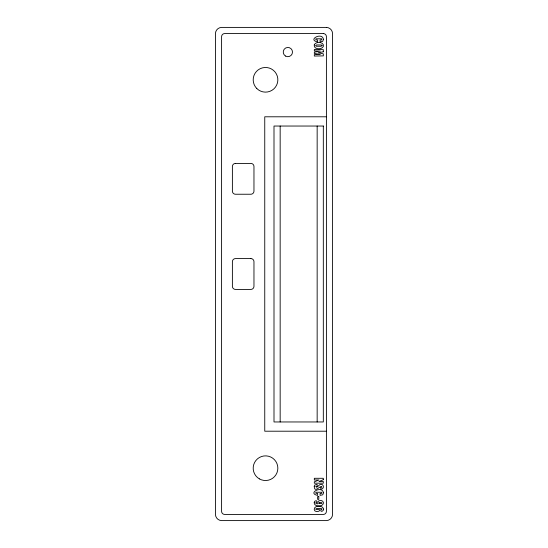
<?xml version="1.0" encoding="UTF-8"?>
<svg xmlns="http://www.w3.org/2000/svg" width="548" height="548" viewBox="0 0 548 548"><rect width="100%" height="100%" fill="white"/><g stroke="black" fill="none" stroke-linecap="round" stroke-linejoin="round"><path stroke-width="0.82" d="M326.403 116.793L264.752 116.793L264.752 431.208L326.403 431.208M235.469 163.414L250.881 163.414A3.083 3.083 0 0 1 253.964 166.496L253.964 191.156A3.083 3.083 0 0 1 250.881 194.239L235.469 194.239A3.083 3.083 0 0 1 232.386 191.156L232.386 166.496A3.083 3.083 0 0 1 235.469 163.414M317.155 126.04L317.155 421.96M280.165 126.04L280.165 421.96M314.23 502.448C313.538 507.188 324.115 507.208 323.395 502.434C322.936 499.207 315.847 500.399 318.183 503.612C316.902 504.427 314.209 502.694 316.662 502.482C317.943 499.755 314.12 500.646 314.23 502.448M323.443 509.078C324.121 511.106 319.751 512.723 320.977 509.633C323.423 509.435 320.738 507.743 319.457 508.489C321.813 511.722 314.751 512.894 314.244 509.709C313.593 505.146 323.149 504.955 323.443 509.078M323.443 39.346L322.765 41.347L320.066 41.929L320.066 39.99L321.765 39.881L321.745 38.792L315.881 38.792L315.881 39.867L317.648 39.99L317.648 41.929C306.942 39.867 322.293 31.661 323.443 39.346M323.443 492.803L322.765 494.796L320.066 495.385L320.066 493.447L321.765 493.337L321.745 492.248L315.881 492.248L315.881 493.323L317.648 493.447L317.648 495.385C306.942 493.323 322.293 485.117 323.443 492.803M314.244 44.922C313.333 49.635 322.299 49.95 323.395 46.279C324.3 41.566 315.347 41.278 314.244 44.922M314.237 486.302C314.346 494.07 320.881 484.274 321.916 487.076L320.676 487.371L320.888 489.083C324.245 489.645 324.211 484.069 321.087 484.329C319.169 483.802 316.73 489.234 315.799 486.466L317.306 486.021L317.045 484.322L314.874 484.987L314.237 486.302M319.142 502.817L319.457 503.612L321.402 503.585L322.073 503.037L321.258 502.495L319.142 502.817M318.539 509.085L317.08 509.674L315.559 509.106L316.717 508.489L318.183 508.489L318.539 509.085M322.046 45.594L320.991 46.285L316.223 46.251L315.607 45.594L316.662 44.929L321.423 44.963L322.046 45.594M323.32 479.692L318.991 481.534L323.32 481.534L323.32 483.178L314.326 483.178L314.326 481.836L318.991 479.986L314.326 479.986L314.326 478.294L323.32 478.294L323.32 479.692M323.32 51.779L318.093 52.766L323.32 53.834L323.32 55.889L314.326 56.04L314.326 54.629L320.313 54.464L314.326 53.423L314.326 52.17L320.354 51.06L314.326 50.923L314.326 49.491L323.32 49.649L323.32 51.779M326.403 27.4L221.598 27.4A6.343 6.343 0 0 0 215.433 33.565L215.433 514.435A6.343 6.343 0 0 0 221.598 520.6L326.403 520.6A6.343 6.343 0 0 0 332.568 514.435L332.568 33.565A6.343 6.343 0 0 0 326.403 27.4M323.32 33.565L224.68 33.565A3.083 3.083 0 0 0 221.598 36.648L221.598 511.353A3.083 3.083 0 0 0 224.68 514.435L323.32 514.435A3.083 3.083 0 0 0 326.403 511.353L326.403 36.648A3.083 3.083 0 0 0 323.32 33.565M323.32 126.04L274 126.04L274 421.96L323.32 421.96L323.32 126.04M250.881 258.588L235.469 258.588A3.083 3.083 0 0 0 232.386 261.67L232.386 286.33A3.083 3.083 0 0 0 235.469 289.413L250.881 289.413A3.083 3.083 0 0 0 253.964 286.33L253.964 261.67A3.083 3.083 0 0 0 250.881 258.588M318.799 496.522L317.648 496.522L317.648 499.392L318.799 499.392L318.799 496.522M259.355 478.877A12.33 12.33 0 0 0 277.85 468.198A12.33 12.33 0 0 0 259.355 457.518A12.33 12.33 0 0 0 259.355 478.877M256.807 88.523A12.33 12.33 0 0 0 277.432 82.995A12.33 12.33 0 0 0 262.334 67.89A12.33 12.33 0 0 0 256.807 88.523M285.556 56.067A4.624 4.624 0 0 0 292.495 52.06A4.624 4.624 0 0 0 285.563 48.053A4.624 4.624 0 0 0 285.556 56.067"/></g></svg>
